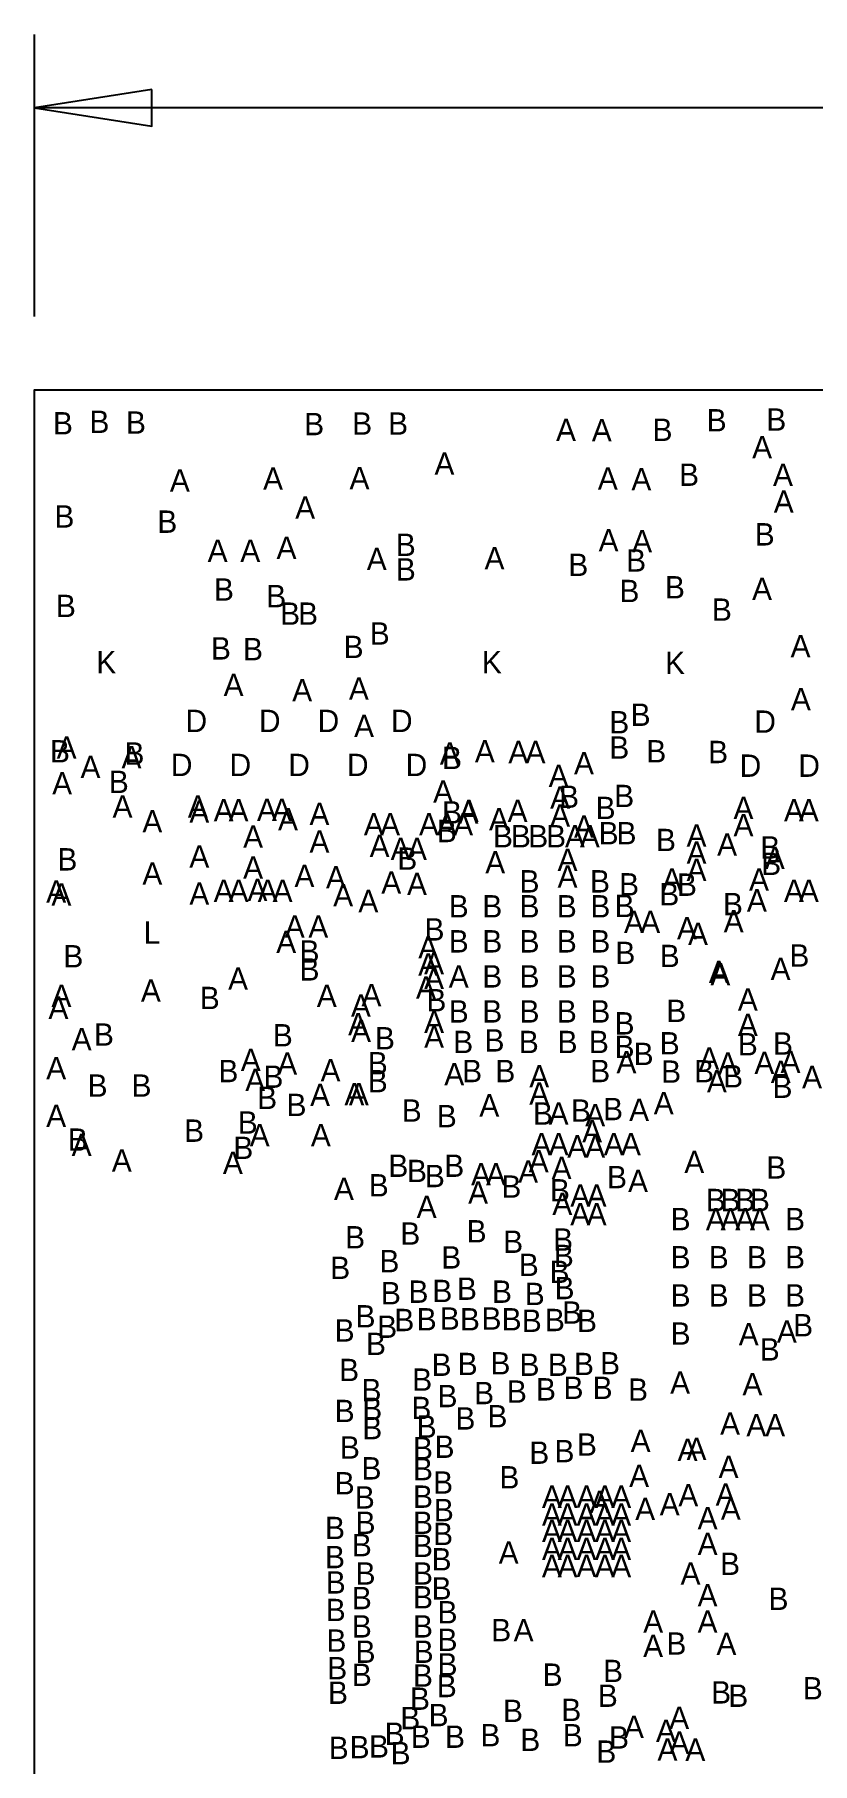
# Model space of a CAD drawing. Extents: x -416 to 448, y -300 to 287.
# Drawn here: x 0 to 26.5, y 53.2 to 112.1 of the extents above; entities that cross this region are included whole.
import ezdxf
from ezdxf.enums import TextEntityAlignment as Align

# ---------------------------------------------------------------- set-up
doc = ezdxf.new("R2010")
doc.units = 0
doc.layers.add('FAB_110219', color=45, linetype='CONTINUOUS')

msp = doc.modelspace()

# ---------------------------------------------------------------- linework, layer by layer
at = {"layer": 'FAB_110219'}
for points in [[(0, 102.500176), (0, 112.101122)], [(3.999992, 110.22584), (0, 109.601), (3.999992, 108.97616), (3.999992, 110.22584)], [(29.5783, 109.601), (0, 109.601)]]:
    msp.add_lwpolyline(points, dxfattribs=at)
msp.add_lwpolyline([(0, 0), (0, 100.000054), (85.000084, 100.000054), (85.000084, 0)], close=True, dxfattribs=at)

# ---------------------------------------------------------------- texts
for s, p in [('B', (0.9652, 98.8568)), ('B', (2.2098, 98.9076)), ('B', (3.4544, 98.8822)), ('B', (9.526778, 98.829622)), ('B', (11.163046, 98.84791)), ('B', (12.38631, 98.84791)), ('A', (18.107914, 98.63201)), ('A', (19.327114, 98.620326)), ('B', (21.397214, 98.634042)), ('B', (23.241, 98.9584)), ('B', (25.273, 98.9838)), ('A', (24.7904, 98.044)), ('A', (13.965936, 97.480882)), ('A', (4.95046, 96.909382)), ('A', (8.12546, 96.971866)), ('A', (11.07186, 96.990154)), ('A', (19.5326, 96.9772)), ('A', (20.6756, 96.9518)), ('B', (22.3012, 97.1042)), ('A', (25.5016, 97.1042)), ('B', (1.016, 95.6818)), ('A', (9.2202, 95.983552)), ('A', (25.527, 96.1898)), ('B', (4.5212, 95.504)), ('B', (24.879046, 95.072454)), ('A', (6.237478, 94.514162)), ('A', (7.349998, 94.514162)), ('A', (8.5852, 94.615)), ('B', (12.6492, 94.7166)), ('A', (19.558, 94.869)), ('A', (20.701, 94.8436)), ('A', (11.6586, 94.234)), ('B', (12.6492, 93.8784)), ('A', (15.6718, 94.2594)), ('B', (18.527268, 94.034102)), ('B', (20.4978, 94.1832)), ('B', (6.4516, 93.1926)), ('B', (8.233664, 92.968064)), ('B', (20.2692, 93.1418)), ('B', (21.8186, 93.2688)), ('A', (24.78786, 93.214698)), ('B', (1.0668, 92.6338)), ('B', (8.707882, 92.369894)), ('B', (9.317482, 92.369894)), ('B', (23.4188, 92.5068)), ('B', (11.7602, 91.694)), ('B', (6.35, 91.186)), ('B', (7.4422, 91.1606)), ('B', (10.8712, 91.2368)), ('A', (26.100278, 91.262962)), ('K', (2.442718, 90.715338)), ('K', (15.582646, 90.715338)), ('K', (21.822918, 90.689938)), ('A', (6.7818, 89.9414)), ('A', (9.1186, 89.7636)), ('A', (11.049, 89.8144)), ('A', (26.1112, 89.4588)), ('D', (5.512562, 88.715342)), ('D', (8.012684, 88.715342)), ('D', (10.01268, 88.715342)), ('D', (12.512802, 88.715342)), ('B', (19.921982, 88.6714)), ('B', (20.6502, 88.9254)), ('D', (24.892762, 88.689942)), ('A', (11.2268, 88.5444)), ('B', (0.8636, 87.6808)), ('A', (1.0922, 87.8078)), ('A', (3.302, 87.4776)), ('B', (3.4036, 87.6046)), ('A', (14.1478, 87.6046)), ('B', (14.224, 87.4522)), ('A', (15.3416, 87.6808)), ('A', (16.4846, 87.6554)), ('A', (17.0688, 87.6554)), ('B', (19.921982, 87.8078)), ('B', (21.1836, 87.6808)), ('B', (23.2918, 87.6554)), ('A', (1.905, 87.1474)), ('D', (5.01269, 87.215218)), ('D', (7.012686, 87.215218)), ('D', (9.012682, 87.215218)), ('D', (11.012678, 87.215218)), ('D', (13.012674, 87.215218)), ('A', (17.8562, 86.8426)), ('A', (18.7198, 87.2744)), ('D', (24.39289, 87.189818)), ('D', (26.392886, 87.189818)), ('A', (0.9398, 86.5886)), ('B', (2.8702, 86.6394)), ('A', (13.9192, 86.3092)), ('A', (2.9972, 85.8012)), ('A', (5.5626, 85.8012)), ('A', (6.44271, 85.671406)), ('A', (6.95071, 85.671406)), ('A', (7.91718, 85.686646)), ('A', (8.42518, 85.686646)), ('A', (14.7955, 85.6488)), ('A', (16.4592, 85.6488)), ('A', (17.907, 86.106)), ('B', (18.2118, 86.1314)), ('B', (19.4564, 85.7504)), ('B', (20.0914, 86.1568)), ('A', (24.1554, 85.7504)), ('A', (25.87371, 85.671406)), ('A', (26.38171, 85.671406)), ('A', (4.0132, 85.2932)), ('A', (5.6134, 85.6234)), ('A', (8.636, 85.3694)), ('A', (9.706864, 85.5472)), ('A', (11.556492, 85.1916)), ('A', (12.116308, 85.1916)), ('A', (13.437108, 85.1916)), ('A', (14.045692, 85.1916)), ('A', (14.045692, 85.1916)), ('B', (14.224, 85.598)), ('A', (14.605508, 85.1916)), ('A', (14.605508, 85.1916)), ('A', (14.7828, 85.598)), ('A', (15.824708, 85.3694)), ('A', (15.824708, 85.3694)), ('A', (17.907, 85.4964)), ('A', (18.7198, 85.1154)), ('A', (24.1554, 85.1662)), ('A', (7.446518, 84.772754)), ('A', (9.706864, 84.6074)), ('A', (11.756136, 84.455)), ('B', (14.0462, 84.963)), ('B', (15.960598, 84.785962)), ('B', (16.570198, 84.785962)), ('B', (17.160748, 84.785962)), ('B', (17.770348, 84.785962)), ('A', (18.411698, 84.784946)), ('A', (18.919698, 84.784946)), ('B', (19.560794, 84.88934)), ('B', (20.170394, 84.88934)), ('B', (21.5138, 84.6582)), ('A', (22.555708, 84.8106)), ('A', (23.597108, 84.5058)), ('B', (1.1176, 83.9978)), ('A', (5.6134, 84.0994)), ('A', (12.470892, 84.3534)), ('B', (12.7, 84.0232)), ('A', (13.030708, 84.3534)), ('A', (15.696692, 83.8962)), ('A', (18.160492, 83.984084)), ('A', (22.555708, 84.2264)), ('B', (25.06853, 84.403692)), ('A', (25.2222, 84.0486)), ('A', (4.0132, 83.5152)), ('A', (7.446518, 83.722718)), ('A', (9.1948, 83.434936)), ('A', (10.267188, 83.385914)), ('A', (18.160492, 83.4136)), ('A', (21.717, 83.312)), ('A', (22.555708, 83.6422)), ('A', (24.684736, 83.312)), ('B', (25.099518, 83.845654)), ('A', (0.7366, 82.9056)), ('A', (0.9144, 82.804)), ('A', (5.6134, 82.8294)), ('A', (6.44271, 82.929476)), ('A', (6.95071, 82.929476)), ('A', (7.5946, 82.9564)), ('A', (7.94258, 82.929476)), ('A', (8.45058, 82.929476)), ('A', (10.5156, 82.7786)), ('A', (12.154408, 83.2104)), ('A', (13.0302, 83.159092)), ('B', (16.8656, 83.247992)), ('B', (19.265646, 83.247992)), ('B', (20.25777, 83.14563)), ('B', (21.627592, 82.810096)), ('B', (22.229064, 83.1342)), ('A', (25.87371, 82.929476)), ('A', (26.38171, 82.929476)), ('A', (11.373612, 82.57794)), ('B', (14.4526, 82.3976)), ('B', (15.5956, 82.3976)), ('B', (16.8656, 82.3976)), ('B', (18.1356, 82.3976)), ('B', (19.2786, 82.3976)), ('B', (20.104354, 82.410046)), ('B', (23.795736, 82.4738)), ('A', (24.6126, 82.6008)), ('A', (8.8646, 81.7118)), ('A', (9.668256, 81.705958)), ('B', (13.627608, 81.6102)), ('A', (20.4216, 81.864708)), ('A', (20.9804, 81.864708)), ('A', (22.229064, 81.651602)), ('A', (23.821136, 81.893664)), ('L', (3.999992, 81.499964)), ('A', (8.574786, 81.18856)), ('A', (13.411708, 81.0006)), ('B', (14.4526, 81.2038)), ('B', (15.5956, 81.2038)), ('B', (16.8656, 81.2038)), ('B', (18.1356, 81.2038)), ('B', (19.2786, 81.2038)), ('A', (22.606, 81.458308)), ('B', (1.3208, 80.6958)), ('B', (9.369044, 80.857598)), ('A', (13.411708, 80.4164)), ('A', (13.61313, 80.463898)), ('B', (20.1295, 80.8101)), ('B', (21.642832, 80.70596)), ('B', (26.0604, 80.7212)), ('A', (6.9342, 79.9338)), ('B', (9.369044, 80.247998)), ('A', (13.61313, 79.955898)), ('A', (14.4526, 80.01)), ('B', (15.5956, 80.01)), ('B', (16.8656, 80.01)), ('B', (18.1356, 80.01)), ('B', (19.2786, 80.01)), ('A', (23.313136, 80.1624)), ('A', (23.368, 80.0862)), ('A', (25.41905, 80.267302)), ('A', (0.9144, 79.3496)), ('A', (3.9624, 79.5274)), ('B', (5.969, 79.2734)), ('A', (9.9568, 79.3496)), ('A', (11.478006, 79.372206)), ('A', (13.335508, 79.629)), ('B', (13.6906, 79.1972)), ('A', (24.303736, 79.2226)), ('A', (0.8128, 78.9432)), ('A', (11.118596, 79.012796)), ('B', (14.4526, 78.8162)), ('B', (15.5956, 78.8162)), ('B', (16.8656, 78.8162)), ('B', (18.1356, 78.8162)), ('B', (19.2786, 78.8162)), ('B', (21.867622, 78.834996)), ('B', (2.3622, 78.0288)), ('B', (8.4582, 78.0034)), ('A', (11.0236, 78.3844)), ('A', (11.1252, 78.1558)), ('A', (13.61313, 78.463902)), ('B', (20.103592, 78.410054)), ('A', (24.303736, 78.359)), ('A', (1.60401, 77.872844)), ('B', (11.938, 77.9018)), ('A', (13.61313, 77.955902)), ('B', (14.605, 77.7748)), ('B', (15.6718, 77.828648)), ('B', (16.8402, 77.7748)), ('B', (18.161, 77.7748)), ('B', (19.2278, 77.7748)), ('B', (20.103592, 77.609954)), ('B', (21.6408, 77.730604)), ('B', (24.303736, 77.6986)), ('B', (25.5016, 77.723746)), ('A', (0.7366, 76.8858)), ('A', (7.366, 77.1652)), ('A', (8.6106, 77.0382)), ('A', (10.0838, 76.8096)), ('B', (11.693906, 77.0509)), ('A', (20.1676, 77.089)), ('B', (20.7518, 77.3684)), ('A', (22.987508, 77.216)), ('A', (23.622, 77.0382)), ('A', (24.8666, 77.0636)), ('A', (25.758394, 77.100938)), ('B', (2.1463, 76.2889)), ('B', (3.6449, 76.2889)), ('B', (6.604, 76.783184)), ('A', (7.5184, 76.4794)), ('B', (8.13816, 76.59116)), ('B', (11.693906, 76.4413)), ('A', (14.3002, 76.6826)), ('B', (14.9098, 76.7842)), ('B', (16.040608, 76.7842)), ('A', (17.196308, 76.6064)), ('B', (19.273266, 76.7842)), ('B', (21.689314, 76.765404)), ('B', (22.814026, 76.779374)), ('A', (23.248366, 76.43622)), ('B', (23.800816, 76.605384)), ('A', (25.4254, 76.7588)), ('B', (25.485852, 76.248768)), ('A', (26.4922, 76.581)), ('B', (7.9248, 75.8698)), ('B', (8.92556, 75.63104)), ('A', (9.7282, 75.9714)), ('A', (10.8966, 75.9968)), ('A', (11.049, 75.9968)), ('A', (15.494508, 75.6158)), ('A', (17.196308, 76.0222)), ('A', (21.4376, 75.692)), ('A', (0.7366, 75.2602)), ('B', (7.2644, 75.0316)), ('B', (12.8524, 75.438508)), ('B', (14.0462, 75.248008)), ('B', (17.322292, 75.336908)), ('A', (17.8562, 75.336908)), ('B', (18.6182, 75.438)), ('A', (19.102832, 75.284838)), ('B', (19.7104, 75.4888)), ('A', (20.5994, 75.4634)), ('B', (1.4732, 74.4474)), ('B', (5.4356, 74.7522)), ('A', (7.6708, 74.5998)), ('A', (9.7536, 74.5998)), ('A', (18.9992, 74.730864)), ('A', (1.60401, 74.273156)), ('B', (7.112, 74.168)), ('A', (17.272, 74.294492)), ('A', (17.8562, 74.294492)), ('A', (18.4912, 74.218292)), ('A', (19.1008, 74.218292)), ('A', (19.7358, 74.294492)), ('A', (20.32, 74.294492)), ('A', (2.9718, 73.7362)), ('A', (6.7564, 73.66)), ('B', (12.3952, 73.557892)), ('B', (13.0302, 73.3806)), ('B', (14.3002, 73.557892)), ('A', (15.211806, 73.266554)), ('A', (15.719806, 73.266554)), ('A', (16.817594, 73.357994)), ('A', (17.177004, 73.717404)), ('A', (17.9578, 73.4822)), ('A', (22.479, 73.6854)), ('B', (25.273, 73.499218)), ('A', (10.541, 72.771)), ('B', (11.727434, 72.890634)), ('B', (13.6398, 73.206864)), ('B', (16.24584, 72.8472)), ('B', (17.900904, 72.7202)), ('B', (19.844766, 73.170542)), ('A', (20.563078, 73.039478)), ('A', (13.3604, 72.1614)), ('A', (15.113, 72.644)), ('A', (17.9832, 72.263)), ('A', (18.592292, 72.5424)), ('A', (19.1516, 72.541892)), ('B', (23.21306, 72.39)), ('B', (23.71344, 72.39)), ('B', (24.21382, 72.39)), ('B', (24.7142, 72.39)), ('A', (18.592292, 71.9074)), ('A', (19.152108, 71.9074)), ('B', (22.013164, 71.739506)), ('A', (23.21306, 71.739506)), ('A', (23.713186, 71.739506)), ('A', (24.213058, 71.739506)), ('A', (24.713184, 71.739506)), ('B', (25.91308, 71.739506)), ('B', (10.922, 71.12)), ('B', (12.8016, 71.247)), ('B', (15.0622, 71.3232)), ('B', (16.3068, 70.9676)), ('B', (18.0086, 71.0438)), ('B', (14.1986, 70.4342)), ('B', (18.034, 70.485)), ('B', (22.013164, 70.439534)), ('B', (23.313136, 70.439534)), ('B', (24.613108, 70.439534)), ('B', (25.91308, 70.439534)), ('B', (10.414, 70.0786)), ('B', (12.0904, 70.3072)), ('B', (16.8402, 70.1802)), ('B', (17.890236, 69.944742)), ('B', (12.1412, 69.215)), ('B', (13.081, 69.2658)), ('B', (13.8938, 69.2912)), ('B', (14.732, 69.3674)), ('B', (15.9258, 69.2658)), ('B', (17.0434, 69.1896)), ('B', (18.058892, 69.389752)), ('B', (22.013164, 69.139562)), ('B', (23.313136, 69.139562)), ('B', (24.613108, 69.139562)), ('B', (25.91308, 69.139562)), ('B', (18.3134, 68.5546)), ('B', (11.2776, 68.4276)), ('B', (12.0142, 68.072)), ('B', (12.5984, 68.3006)), ('B', (13.3604, 68.326)), ('B', (14.1478, 68.3514)), ('B', (14.8336, 68.326)), ('B', (15.5702, 68.3514)), ('B', (16.256, 68.326)), ('B', (16.9418, 68.2752)), ('B', (17.7292, 68.3006)), ('B', (18.8214, 68.2752)), ('B', (26.1874, 68.1228)), ('B', (10.5664, 67.945)), ('B', (11.6332, 67.4878)), ('B', (22.013164, 67.83959)), ('A', (24.3332, 67.818)), ('A', (25.63241, 67.908678)), ('B', (13.8684, 66.7766)), ('B', (14.7574, 66.802)), ('B', (15.875, 66.8274)), ('B', (16.8656, 66.7766)), ('B', (17.8308, 66.7766)), ('B', (18.7198, 66.802)), ('B', (19.6088, 66.8274)), ('B', (25.05075, 67.298824)), ('B', (10.7188, 66.5988)), ('B', (13.208, 66.2686)), ('B', (11.4808, 65.913)), ('B', (14.0716, 65.7098)), ('B', (15.3162, 65.8114)), ('B', (16.4338, 65.8622)), ('B', (17.4244, 65.9384)), ('B', (18.3642, 65.9892)), ('B', (19.3548, 65.9892)), ('B', (20.563078, 65.927478)), ('A', (21.9964, 66.167)), ('A', (24.4602, 66.1162)), ('B', (10.5664, 65.2018)), ('B', (11.5062, 65.278)), ('B', (13.1826, 65.3034)), ('B', (15.7734, 65.024)), ('B', (11.5062, 64.6176)), ('B', (13.3604, 64.6684)), ('B', (14.6812, 64.9478)), ('A', (23.6982, 64.77)), ('A', (24.594058, 64.718692)), ('A', (25.235662, 64.718692)), ('B', (10.7442, 63.9572)), ('B', (13.2334, 63.9318)), ('B', (13.97, 63.9826)), ('B', (18.055844, 63.833756)), ('B', (18.8214, 64.0588)), ('A', (20.6502, 64.1858)), ('A', (22.2504, 63.881)), ('A', (22.5552, 63.9064)), ('B', (11.4808, 63.246)), ('B', (17.1958, 63.7794)), ('A', (23.6474, 63.2968)), ('B', (10.5664, 62.738)), ('B', (13.2334, 63.2206)), ('B', (13.9192, 62.7634)), ('B', (16.1798, 62.9412)), ('A', (20.5994, 62.992)), ('B', (11.2522, 62.2554)), ('B', (13.2334, 62.2808)), ('A', (17.6276, 62.2808)), ('A', (18.161, 62.2808)), ('A', (18.805906, 62.281562)), ('A', (19.2532, 62.103)), ('A', (19.431, 62.2808)), ('A', (19.9898, 62.2808)), ('A', (22.2758, 62.3316)), ('A', (23.5458, 62.357)), ('B', (13.9446, 61.8236)), ('A', (17.6276, 61.6712)), ('A', (18.161, 61.6712)), ('A', (18.805906, 61.671962)), ('A', (19.431, 61.6712)), ('A', (19.9898, 61.6712)), ('A', (20.805902, 61.863224)), ('A', (21.6408, 62.0268)), ('A', (22.933406, 61.552582)), ('A', (23.7236, 61.8744)), ('B', (10.2362, 61.214)), ('B', (11.2776, 61.3918)), ('B', (13.2334, 61.3918)), ('B', (13.9192, 61.0108)), ('A', (17.6276, 61.1124)), ('A', (18.161, 61.1124)), ('A', (18.805906, 61.113162)), ('A', (19.431, 61.1124)), ('A', (19.9898, 61.1124)), ('B', (11.1506, 60.6298)), ('B', (13.2334, 60.6044)), ('A', (16.1544, 60.3758)), ('A', (17.6276, 60.5028)), ('A', (18.161, 60.5028)), ('A', (18.805906, 60.503562)), ('A', (19.431, 60.5028)), ('A', (19.9898, 60.5028)), ('A', (22.933406, 60.673742)), ('B', (10.2362, 60.2234)), ('B', (13.8684, 60.1472)), ('A', (17.6276, 59.9186)), ('A', (18.161, 59.9186)), ('A', (18.805906, 59.919362)), ('A', (19.431, 59.9186)), ('A', (19.9898, 59.9186)), ('B', (23.6982, 59.9948)), ('B', (10.2616, 59.3598)), ('B', (11.2776, 59.6646)), ('B', (13.2334, 59.6646)), ('B', (13.8684, 59.1566)), ('A', (22.352, 59.6646)), ('B', (11.1506, 58.8264)), ('B', (13.2334, 58.8518)), ('A', (22.930866, 58.919872)), ('B', (25.3492, 58.801)), ('B', (10.2616, 58.42)), ('B', (14.0716, 58.3438)), ('A', (21.079206, 58.02757)), ('A', (22.930866, 58.025792)), ('B', (10.287, 57.3786)), ('B', (11.1506, 57.8612)), ('B', (13.2334, 57.8612)), ('B', (14.0716, 57.404)), ('B', (15.9004, 57.7342)), ('A', (16.66367, 57.731406)), ('B', (11.2776, 56.9976)), ('B', (13.2588, 56.9976)), ('A', (21.076666, 57.19699)), ('B', (21.8694, 57.277)), ('A', (23.574248, 57.267094)), ('B', (10.3124, 56.4388)), ('B', (11.1506, 56.2102)), ('B', (13.2334, 56.1848)), ('B', (14.0716, 56.5658)), ('B', (17.65046, 56.215534)), ('B', (19.7104, 56.342788)), ('B', (10.3378, 55.6006)), ('B', (14.0462, 55.8292)), ('B', (23.3934, 55.612538)), ('B', (26.5176, 55.753)), ('B', (13.1318, 55.3974)), ('B', (18.288, 55.0164)), ('B', (19.5326, 55.499)), ('B', (23.9776, 55.499)), ('B', (12.8016, 54.737)), ('B', (13.7668, 54.8386)), ('B', (16.30172, 54.982364)), ('A', (20.4216, 54.442614)), ('A', (21.964904, 54.748938)), ('B', (12.2682, 54.2036)), ('B', (13.1572, 54.102)), ('B', (14.3256, 54.102)), ('B', (15.5321, 54.1528)), ('B', (16.891, 53.997352)), ('B', (18.3388, 54.1528)), ('B', (19.9136, 54.0766)), ('A', (21.5138, 54.3052)), ('A', (21.971, 53.8988)), ('B', (10.3632, 53.721)), ('B', (11.0744, 53.7464)), ('B', (11.7348, 53.7718)), ('B', (12.4714, 53.5432)), ('B', (19.4818, 53.594)), ('A', (21.5646, 53.6702)), ('A', (22.515576, 53.660294))]:
    msp.add_text(s, height=0.762, dxfattribs=at).set_placement(p, align=Align.MIDDLE_CENTER)

doc.saveas('drawing.dxf')
